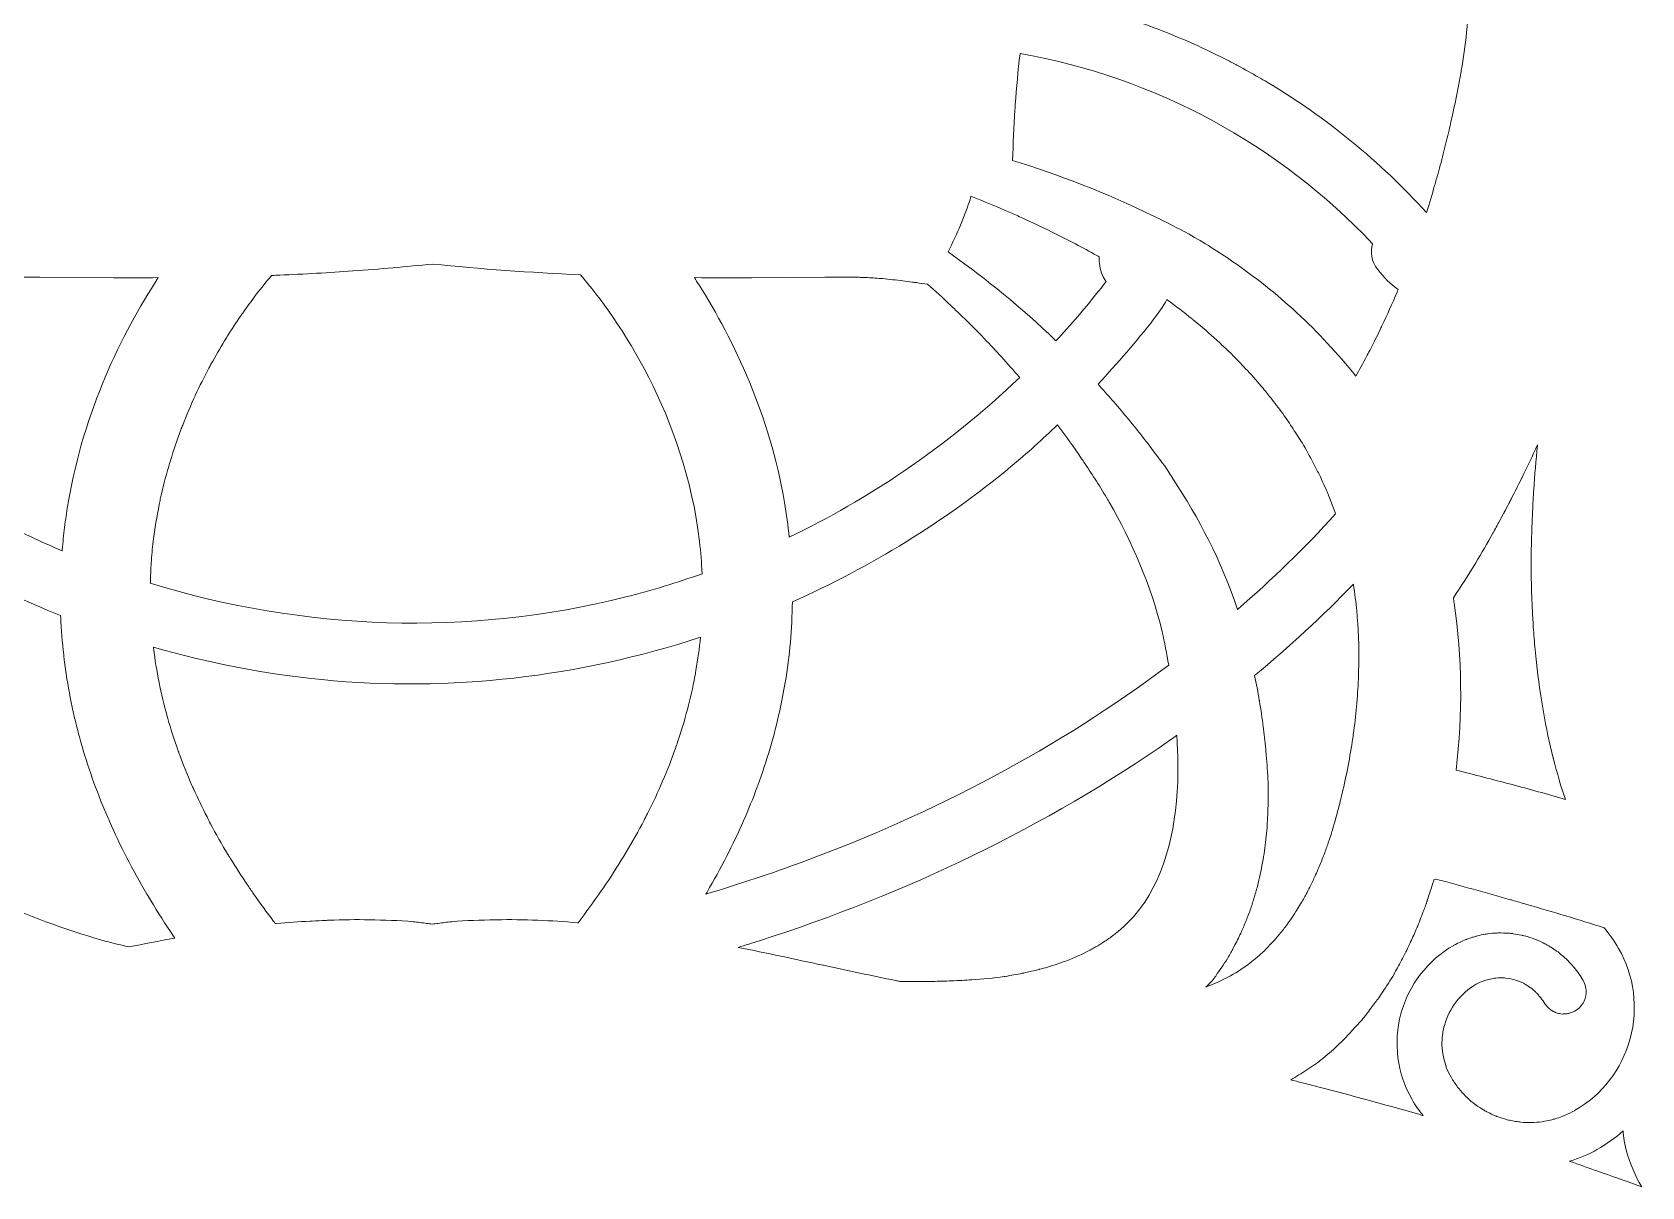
# Model space of a CAD drawing. Header units: millimetres. Extents: x -416 to 1516, y -417 to 43.
# Drawn here: x 922.24 to 958.1, y -29.58 to -3.87 of the extents above; entities that cross this region are included whole.
import ezdxf

# ---------------------------------------------------------------- set-up
doc = ezdxf.new("R2010")
doc.units = ezdxf.units.MM
doc.header["$MEASUREMENT"] = 0
doc.layers.add('Layer 2', color=7, linetype='Continuous')

msp = doc.modelspace()

# ---------------------------------------------------------------- linework, layer by layer
at = {"layer": 'Layer 2', "lineweight": 0}
for points, knots in [([(944.439, -3.002), (944.474, -2.808), (944.516, -2.61), (944.562, -2.41), (944.572, -2.37), (944.582, -2.329), (944.591, -2.288), (944.636, -2.104), (944.684, -1.918), (944.737, -1.73), (944.738, -1.724), (944.74, -1.719), (944.741, -1.713), (944.743, -1.708), (944.744, -1.702), (944.746, -1.697), (944.752, -1.676), (944.758, -1.656), (944.764, -1.635), (944.82, -1.44), (944.881, -1.242), (944.946, -1.044), (944.957, -1.011), (944.968, -0.978), (944.979, -0.946), (945.041, -0.757), (945.108, -0.568), (945.177, -0.377), (945.19, -0.343), (945.203, -0.308), (945.215, -0.274), (945.215, -0.274), (945.218, -0.267), (945.218, -0.267), (945.22, -0.26), (945.223, -0.254), (945.226, -0.247), (945.316, -0.005), (945.412, 0.239), (945.512, 0.483), (945.59, 0.673), (945.669, 0.863), (945.752, 1.053), (945.756, 1.062), (945.76, 1.071), (945.764, 1.08), (945.772, 1.099), (945.781, 1.118), (945.789, 1.136), (945.879, 1.34), (945.971, 1.544), (946.066, 1.749), (946.074, 1.765), (946.082, 1.782), (946.089, 1.799), (946.091, 1.803), (946.093, 1.807), (946.095, 1.812), (946.202, 2.04), (946.312, 2.267), (946.424, 2.495), (947.978, 2.362), (949.478, 1.352), (950.74, 0.548), (951.932, -0.211), (953.047, -1.076), (953.94, -2.162), (953.934, -2.267), (953.947, -2.375), (953.981, -2.48), (954.034, -2.644), (954.137, -2.783), (954.267, -2.889), (954.266, -2.892), (954.266, -2.894), (954.266, -2.897), (954.266, -2.902), (954.266, -2.907), (954.265, -2.911), (954.251, -3.224), (954.23, -3.53), (954.199, -3.828), (954.198, -3.842), (954.196, -3.855), (954.195, -3.868), (954.164, -4.161), (954.125, -4.445), (954.078, -4.721), (954.076, -4.728), (954.075, -4.736), (954.074, -4.743), (954.018, -5.061), (953.956, -5.37), (953.89, -5.674), (953.863, -5.8), (953.834, -5.923), (953.805, -6.046), (953.768, -6.204), (953.731, -6.36), (953.692, -6.514), (953.649, -6.684), (953.605, -6.851), (953.559, -7.016), (953.534, -7.106), (953.509, -7.196), (953.483, -7.284), (953.426, -7.482), (953.368, -7.678), (953.307, -7.869), (953.305, -7.875), (953.303, -7.88), (953.301, -7.886), (952.27, -6.744), (951.07, -5.767), (949.756, -4.982), (949.691, -4.943), (949.625, -4.906), (949.559, -4.868), (949.41, -4.782), (949.259, -4.698), (949.107, -4.616), (949.032, -4.576), (948.957, -4.537), (948.882, -4.498), (948.728, -4.419), (948.574, -4.344), (948.418, -4.27), (948.349, -4.238), (948.281, -4.204), (948.212, -4.173), (947.765, -3.97), (947.309, -3.787), (946.845, -3.627), (946.774, -3.602), (946.701, -3.58), (946.629, -3.556), (946.465, -3.502), (946.3, -3.45), (946.135, -3.402), (946.053, -3.378), (945.97, -3.355), (945.888, -3.332), (945.722, -3.286), (945.555, -3.244), (945.388, -3.204), (945.313, -3.186), (945.238, -3.167), (945.163, -3.151), (944.923, -3.097), (944.682, -3.048), (944.439, -3.006), (944.439, -3.006), (944.439, -3.006), (944.438, -3.006), (944.438, -3.005), (944.439, -3.004), (944.439, -3.002)], [0, 0, 0, 0, 1, 1, 1, 2, 2, 2, 3, 3, 3, 4, 4, 4, 5, 5, 5, 6, 6, 6, 7, 7, 7, 8, 8, 8, 9, 9, 9, 10, 10, 10, 11, 11, 11, 12, 12, 12, 13, 13, 13, 14, 14, 14, 15, 15, 15, 16, 16, 16, 17, 17, 17, 18, 18, 18, 19, 19, 19, 20, 20, 20, 21, 21, 21, 22, 22, 22, 23, 23, 23, 24, 24, 24, 25, 25, 25, 26, 26, 26, 27, 27, 27, 28, 28, 28, 29, 29, 29, 30, 30, 30, 31, 31, 31, 32, 32, 32, 33, 33, 33, 34, 34, 34, 35, 35, 35, 36, 36, 36, 37, 37, 37, 38, 38, 38, 39, 39, 39, 40, 40, 40, 41, 41, 41, 42, 42, 42, 43, 43, 43, 44, 44, 44, 45, 45, 45, 46, 46, 46, 47, 47, 47, 48, 48, 48, 49, 49, 49, 50, 50, 50, 51, 51, 51, 52, 52, 52, 52]), ([(944.133, -5.593), (944.135, -5.555), (944.139, -5.516), (944.141, -5.478), (944.168, -5.104), (944.202, -4.727), (944.246, -4.346), (944.246, -4.345), (944.246, -4.345), (944.246, -4.344), (944.246, -4.344), (944.246, -4.344), (944.246, -4.344), (947.248, -4.862), (950.018, -6.37), (952.1, -8.579), (952.047, -8.759), (952.069, -8.963), (952.217, -9.155), (952.348, -9.326), (952.502, -9.473), (952.671, -9.599), (952.664, -9.617), (952.655, -9.636), (952.648, -9.654), (952.537, -9.914), (952.424, -10.165), (952.308, -10.41), (952.295, -10.438), (952.281, -10.465), (952.268, -10.493), (952.232, -10.567), (952.197, -10.642), (952.161, -10.715), (952.12, -10.797), (952.078, -10.878), (952.037, -10.959), (952.013, -11.004), (951.988, -11.047), (951.964, -11.093), (951.886, -11.24), (951.808, -11.389), (951.728, -11.529), (950.911, -10.498), (949.962, -9.649), (948.99, -8.979), (948.828, -8.867), (948.665, -8.761), (948.503, -8.659), (948.34, -8.557), (948.177, -8.46), (948.015, -8.368), (947.755, -8.227), (947.497, -8.096), (947.24, -7.971), (946.147, -7.436), (945.091, -7.036), (944.082, -6.723), (944.09, -6.351), (944.107, -5.974), (944.133, -5.593)], [0, 0, 0, 0, 1, 1, 1, 2, 2, 2, 3, 3, 3, 4, 4, 4, 5, 5, 5, 6, 6, 6, 7, 7, 7, 8, 8, 8, 9, 9, 9, 10, 10, 10, 11, 11, 11, 12, 12, 12, 13, 13, 13, 14, 14, 14, 15, 15, 15, 16, 16, 16, 17, 17, 17, 18, 18, 18, 19, 19, 19, 20, 20, 20, 20]), ([(943.144, -7.56), (943.15, -7.545), (943.15, -7.535), (943.153, -7.521), (943.441, -7.632), (943.733, -7.755), (944.026, -7.883), (944.119, -7.924), (944.212, -7.965), (944.306, -8.008), (944.518, -8.103), (944.731, -8.206), (944.945, -8.311), (945.262, -8.467), (945.58, -8.631), (945.9, -8.809), (945.937, -8.83), (945.974, -8.852), (946.012, -8.873), (946.001, -9.001), (946.022, -9.139), (946.084, -9.281), (946.106, -9.333), (946.133, -9.379), (946.163, -9.42), (946.128, -9.465), (946.093, -9.512), (946.058, -9.557), (945.887, -9.774), (945.712, -9.988), (945.533, -10.197), (945.375, -10.382), (945.212, -10.561), (945.047, -10.739), (945.044, -10.736), (945.041, -10.733), (945.038, -10.73), (944.264, -9.989), (943.487, -9.363), (942.737, -8.826), (942.737, -8.826), (942.737, -8.826), (942.736, -8.826), (942.732, -8.823), (942.728, -8.82), (942.724, -8.817), (942.698, -8.798), (942.671, -8.777), (942.644, -8.758), (942.838, -8.361), (943.016, -7.966), (943.144, -7.56)], [0, 0, 0, 0, 1, 1, 1, 2, 2, 2, 3, 3, 3, 4, 4, 4, 5, 5, 5, 6, 6, 6, 7, 7, 7, 8, 8, 8, 9, 9, 9, 10, 10, 10, 11, 11, 11, 12, 12, 12, 13, 13, 13, 14, 14, 14, 15, 15, 15, 16, 16, 16, 17, 17, 17, 17]), ([(920.055, -9.542), (920.079, -9.521), (920.102, -9.498), (920.126, -9.477), (920.131, -9.476), (920.136, -9.476), (920.142, -9.475), (920.302, -9.455), (920.465, -9.433), (920.63, -9.411), (920.633, -9.411), (920.636, -9.411), (920.639, -9.41), (920.757, -9.395), (920.875, -9.382), (920.994, -9.369), (921.028, -9.366), (921.062, -9.362), (921.095, -9.359), (921.231, -9.346), (921.367, -9.336), (921.502, -9.332), (921.504, -9.332), (921.505, -9.332), (921.506, -9.332), (921.544, -9.33), (921.579, -9.329), (921.61, -9.327), (921.653, -9.326), (921.689, -9.325), (921.722, -9.324), (921.749, -9.323), (921.771, -9.323), (921.793, -9.323), (921.805, -9.323), (921.82, -9.322), (921.831, -9.322), (921.857, -9.322), (921.878, -9.323), (921.901, -9.323), (921.907, -9.323), (921.912, -9.323), (921.917, -9.323), (921.922, -9.323), (921.927, -9.323), (921.932, -9.323), (921.94, -9.323), (921.949, -9.323), (921.957, -9.323), (921.976, -9.323), (921.993, -9.323), (922.013, -9.323), (922.015, -9.323), (922.016, -9.323), (922.018, -9.323), (922.018, -9.323), (922.409, -9.326), (922.409, -9.326), (922.409, -9.326), (924.049, -9.338), (924.049, -9.338), (924.376, -9.339), (924.713, -9.336), (925.047, -9.334), (924.218, -10.6), (923.389, -12.315), (923.038, -14.342), (923.01, -14.506), (922.988, -14.669), (922.967, -14.831), (922.967, -14.832), (922.967, -14.833), (922.967, -14.833), (922.945, -15), (922.928, -15.166), (922.912, -15.332), (922.912, -15.332), (922.912, -15.332), (922.912, -15.333), (922.91, -15.361), (922.906, -15.389), (922.904, -15.417), (922.43, -15.216), (921.962, -14.999), (921.505, -14.761), (920.144, -14.053), (918.787, -13.16), (917.649, -12.067), (917.658, -12.056), (917.667, -12.045), (917.676, -12.034), (917.856, -11.811), (918.038, -11.597), (918.22, -11.388), (918.249, -11.356), (918.278, -11.323), (918.307, -11.291), (918.309, -11.288), (918.312, -11.285), (918.315, -11.282), (918.459, -11.12), (918.604, -10.964), (918.75, -10.811), (918.894, -10.659), (919.038, -10.512), (919.183, -10.369), (919.251, -10.301), (919.319, -10.231), (919.387, -10.165), (919.395, -10.158), (919.402, -10.15), (919.41, -10.143), (919.427, -10.126), (919.444, -10.109), (919.462, -10.092), (919.66, -9.902), (919.858, -9.718), (920.055, -9.542)], [0, 0, 0, 0, 1, 1, 1, 2, 2, 2, 3, 3, 3, 4, 4, 4, 5, 5, 5, 6, 6, 6, 7, 7, 7, 8, 8, 8, 9, 9, 9, 10, 10, 10, 11, 11, 11, 12, 12, 12, 13, 13, 13, 14, 14, 14, 15, 15, 15, 16, 16, 16, 17, 17, 17, 18, 18, 18, 19, 19, 19, 20, 20, 20, 21, 21, 21, 22, 22, 22, 23, 23, 23, 24, 24, 24, 25, 25, 25, 26, 26, 26, 27, 27, 27, 28, 28, 28, 29, 29, 29, 30, 30, 30, 31, 31, 31, 32, 32, 32, 33, 33, 33, 34, 34, 34, 35, 35, 35, 36, 36, 36, 37, 37, 37, 38, 38, 38, 39, 39, 39, 39]), ([(935.462, -16.446), (931.97, -17.329), (928.288, -17.192), (924.869, -16.14), (924.87, -16.108), (924.872, -16.076), (924.873, -16.044), (924.876, -15.927), (924.881, -15.81), (924.889, -15.693), (924.9, -15.531), (924.914, -15.368), (924.934, -15.206), (924.934, -15.204), (924.934, -15.203), (924.934, -15.201), (924.968, -14.923), (925.015, -14.653), (925.068, -14.389), (925.076, -14.349), (925.083, -14.309), (925.092, -14.27), (925.146, -14.019), (925.209, -13.776), (925.278, -13.539), (925.291, -13.494), (925.305, -13.448), (925.318, -13.403), (925.39, -13.17), (925.467, -12.942), (925.55, -12.723), (925.563, -12.688), (925.577, -12.654), (925.591, -12.619), (925.679, -12.393), (925.771, -12.172), (925.868, -11.963), (925.869, -11.96), (925.869, -11.958), (925.87, -11.956), (925.969, -11.745), (926.071, -11.544), (926.174, -11.35), (926.19, -11.321), (926.205, -11.291), (926.221, -11.263), (926.32, -11.081), (926.421, -10.908), (926.522, -10.743), (926.541, -10.711), (926.56, -10.679), (926.58, -10.648), (926.68, -10.488), (926.78, -10.334), (926.878, -10.192), (926.895, -10.168), (926.911, -10.146), (926.927, -10.122), (927.028, -9.979), (927.127, -9.842), (927.222, -9.719), (927.345, -9.557), (927.463, -9.413), (927.571, -9.287), (927.58, -9.287), (927.589, -9.286), (927.599, -9.286), (927.643, -9.284), (927.686, -9.28), (927.73, -9.278), (927.737, -9.278), (927.744, -9.277), (927.751, -9.277), (928.301, -9.253), (928.846, -9.224), (929.384, -9.185), (929.384, -9.185), (929.384, -9.185), (929.384, -9.185), (929.385, -9.185), (929.385, -9.185), (929.386, -9.185), (929.983, -9.142), (930.573, -9.09), (931.154, -9.03), (932.225, -9.141), (933.329, -9.22), (934.454, -9.271), (935.306, -10.259), (936.77, -12.397), (937.105, -15.207), (937.134, -15.447), (937.151, -15.688), (937.162, -15.928), (936.603, -16.127), (936.035, -16.301), (935.462, -16.446)], [0, 0, 0, 0, 1, 1, 1, 2, 2, 2, 3, 3, 3, 4, 4, 4, 5, 5, 5, 6, 6, 6, 7, 7, 7, 8, 8, 8, 9, 9, 9, 10, 10, 10, 11, 11, 11, 12, 12, 12, 13, 13, 13, 14, 14, 14, 15, 15, 15, 16, 16, 16, 17, 17, 17, 18, 18, 18, 19, 19, 19, 20, 20, 20, 21, 21, 21, 22, 22, 22, 23, 23, 23, 24, 24, 24, 25, 25, 25, 26, 26, 26, 27, 27, 27, 28, 28, 28, 29, 29, 29, 30, 30, 30, 31, 31, 31, 32, 32, 32, 32]), ([(940.29, -9.323), (940.292, -9.323), (940.294, -9.323), (940.296, -9.323), (940.327, -9.323), (940.356, -9.323), (940.384, -9.323), (940.386, -9.323), (940.389, -9.323), (940.391, -9.323), (940.419, -9.322), (940.447, -9.322), (940.48, -9.322), (940.515, -9.322), (940.555, -9.323), (940.603, -9.324), (940.604, -9.324), (940.604, -9.324), (940.605, -9.324), (940.629, -9.325), (940.656, -9.326), (940.685, -9.327), (940.688, -9.327), (940.69, -9.327), (940.692, -9.327), (940.725, -9.328), (940.761, -9.33), (940.802, -9.332), (940.919, -9.335), (941.037, -9.343), (941.155, -9.353), (941.163, -9.354), (941.172, -9.355), (941.181, -9.356), (941.333, -9.369), (941.485, -9.387), (941.635, -9.406), (941.704, -9.415), (941.773, -9.423), (941.841, -9.432), (941.874, -9.437), (941.906, -9.441), (941.939, -9.445), (942.021, -9.456), (942.103, -9.467), (942.184, -9.477), (942.357, -9.63), (942.53, -9.789), (942.704, -9.953), (942.739, -9.986), (942.775, -10.021), (942.81, -10.056), (942.946, -10.186), (943.083, -10.317), (943.219, -10.454), (943.366, -10.602), (943.513, -10.756), (943.659, -10.913), (943.683, -10.939), (943.708, -10.963), (943.732, -10.989), (943.867, -11.134), (944, -11.286), (944.133, -11.439), (944.169, -11.479), (944.205, -11.517), (944.24, -11.558), (943.436, -12.323), (942.571, -13.022), (941.655, -13.647), (940.847, -14.198), (939.991, -14.686), (939.106, -15.113), (939.078, -14.857), (939.045, -14.601), (939.001, -14.344), (938.664, -12.395), (937.884, -10.739), (937.088, -9.488), (937.056, -9.437), (937.024, -9.383), (936.991, -9.333), (937.418, -9.337), (937.844, -9.34), (938.26, -9.338), (938.26, -9.338), (939.899, -9.326), (939.899, -9.326), (939.899, -9.326), (940.29, -9.323), (940.29, -9.323)], [0, 0, 0, 0, 1, 1, 1, 2, 2, 2, 3, 3, 3, 4, 4, 4, 5, 5, 5, 6, 6, 6, 7, 7, 7, 8, 8, 8, 9, 9, 9, 10, 10, 10, 11, 11, 11, 12, 12, 12, 13, 13, 13, 14, 14, 14, 15, 15, 15, 16, 16, 16, 17, 17, 17, 18, 18, 18, 19, 19, 19, 20, 20, 20, 21, 21, 21, 22, 22, 22, 23, 23, 23, 24, 24, 24, 25, 25, 25, 26, 26, 26, 27, 27, 27, 28, 28, 28, 29, 29, 29, 30, 30, 30, 30]), ([(949.091, -16.728), (948.734, -15.638), (948.221, -14.679), (947.659, -13.82), (947.598, -13.728), (947.54, -13.631), (947.478, -13.541), (947.464, -13.521), (947.449, -13.503), (947.434, -13.483), (947.4, -13.436), (947.365, -13.392), (947.33, -13.345), (947.125, -13.066), (946.917, -12.799), (946.707, -12.542), (946.677, -12.506), (946.647, -12.47), (946.617, -12.434), (946.617, -12.434), (946.616, -12.433), (946.616, -12.433), (946.407, -12.18), (946.196, -11.938), (945.984, -11.705), (945.984, -11.705), (945.984, -11.705), (945.984, -11.705), (946.421, -11.238), (946.841, -10.756), (947.231, -10.251), (947.325, -10.13), (947.427, -9.982), (947.519, -9.823), (947.522, -9.825), (947.524, -9.827), (947.527, -9.829), (947.713, -9.964), (947.897, -10.105), (948.078, -10.251), (948.097, -10.267), (948.115, -10.282), (948.134, -10.298), (948.301, -10.434), (948.466, -10.577), (948.628, -10.724), (948.659, -10.752), (948.689, -10.781), (948.719, -10.81), (948.723, -10.813), (948.727, -10.817), (948.73, -10.82), (948.876, -10.956), (949.02, -11.095), (949.159, -11.24), (949.211, -11.293), (949.261, -11.35), (949.311, -11.405), (949.431, -11.533), (949.549, -11.664), (949.663, -11.799), (949.729, -11.879), (949.792, -11.962), (949.856, -12.044), (949.951, -12.163), (950.046, -12.284), (950.135, -12.409), (950.213, -12.518), (950.284, -12.632), (950.357, -12.744), (950.427, -12.85), (950.497, -12.955), (950.563, -13.065), (950.652, -13.216), (950.732, -13.375), (950.813, -13.533), (950.856, -13.611), (950.9, -13.689), (950.938, -13.771), (951.054, -14.016), (951.16, -14.268), (951.252, -14.528), (951.261, -14.551), (951.268, -14.574), (951.276, -14.597), (950.592, -15.353), (949.859, -16.061), (949.091, -16.728)], [0, 0, 0, 0, 1, 1, 1, 2, 2, 2, 3, 3, 3, 4, 4, 4, 5, 5, 5, 6, 6, 6, 7, 7, 7, 8, 8, 8, 9, 9, 9, 10, 10, 10, 11, 11, 11, 12, 12, 12, 13, 13, 13, 14, 14, 14, 15, 15, 15, 16, 16, 16, 17, 17, 17, 18, 18, 18, 19, 19, 19, 20, 20, 20, 21, 21, 21, 22, 22, 22, 23, 23, 23, 24, 24, 24, 25, 25, 25, 26, 26, 26, 27, 27, 27, 28, 28, 28, 29, 29, 29, 29]), ([(946.203, -14.283), (946.213, -14.299), (946.223, -14.314), (946.233, -14.331), (946.737, -15.211), (947.164, -16.181), (947.414, -17.221), (947.467, -17.458), (947.516, -17.709), (947.559, -17.966), (945.098, -19.813), (942.327, -21.269), (939.426, -22.339), (938.709, -22.604), (937.981, -22.844), (937.246, -23.065), (937.255, -23.05), (937.263, -23.034), (937.272, -23.018), (937.58, -22.494), (937.851, -21.966), (938.084, -21.436), (938.084, -21.434), (938.085, -21.433), (938.085, -21.432), (938.085, -21.432), (938.085, -21.432), (938.086, -21.432), (938.196, -21.181), (938.297, -20.93), (938.391, -20.679), (938.391, -20.679), (938.391, -20.679), (938.391, -20.679), (938.391, -20.678), (938.391, -20.677), (938.392, -20.676), (938.396, -20.664), (938.4, -20.653), (938.405, -20.642), (938.607, -20.092), (938.769, -19.54), (938.892, -18.986), (938.892, -18.985), (938.892, -18.984), (938.892, -18.983), (938.939, -18.773), (938.979, -18.563), (939.015, -18.353), (939.015, -18.352), (939.015, -18.351), (939.015, -18.35), (939.114, -17.754), (939.167, -17.156), (939.175, -16.555), (939.175, -16.555), (939.175, -16.555), (939.175, -16.555), (940.917, -15.778), (942.561, -14.77), (944.044, -13.542), (944.401, -13.246), (944.745, -12.934), (945.083, -12.615), (945.085, -12.618), (945.088, -12.621), (945.09, -12.624), (945.269, -12.864), (945.445, -13.112), (945.618, -13.366), (945.64, -13.4), (945.663, -13.431), (945.686, -13.465), (945.687, -13.467), (945.688, -13.468), (945.689, -13.47), (945.865, -13.732), (946.036, -14.003), (946.203, -14.283)], [0, 0, 0, 0, 1, 1, 1, 2, 2, 2, 3, 3, 3, 4, 4, 4, 5, 5, 5, 6, 6, 6, 7, 7, 7, 8, 8, 8, 9, 9, 9, 10, 10, 10, 11, 11, 11, 12, 12, 12, 13, 13, 13, 14, 14, 14, 15, 15, 15, 16, 16, 16, 17, 17, 17, 18, 18, 18, 19, 19, 19, 20, 20, 20, 21, 21, 21, 22, 22, 22, 23, 23, 23, 24, 24, 24, 25, 25, 25, 26, 26, 26, 26]), ([(924.878, -23.205), (925.039, -23.471), (925.206, -23.736), (925.386, -24), (925.395, -24.015), (925.404, -24.03), (925.415, -24.045), (925.412, -24.045), (925.41, -24.046), (925.407, -24.047), (925.067, -24.109), (924.728, -24.173), (924.393, -24.241), (924.191, -24.194), (923.989, -24.145), (923.789, -24.089), (922.106, -23.613), (920.516, -22.854), (919.036, -21.927), (917.481, -20.952), (916.038, -19.809), (914.657, -18.6), (914.66, -18.575), (914.664, -18.55), (914.668, -18.525), (914.695, -18.317), (914.725, -18.111), (914.759, -17.91), (914.759, -17.91), (914.759, -17.909), (914.759, -17.908), (914.8, -17.673), (914.844, -17.44), (914.894, -17.221), (914.948, -16.995), (915.015, -16.775), (915.085, -16.556), (915.091, -16.536), (915.098, -16.516), (915.104, -16.495), (915.115, -16.461), (915.125, -16.427), (915.137, -16.393), (915.196, -16.22), (915.261, -16.051), (915.328, -15.883), (915.339, -15.856), (915.351, -15.829), (915.362, -15.801), (915.393, -15.725), (915.423, -15.649), (915.455, -15.575), (915.455, -15.574), (915.456, -15.574), (915.456, -15.574), (915.545, -15.368), (915.639, -15.166), (915.738, -14.967), (915.797, -14.85), (915.859, -14.736), (915.921, -14.621), (915.972, -14.524), (916.022, -14.425), (916.076, -14.331), (916.207, -14.109), (916.341, -13.896), (916.477, -13.686), (916.585, -13.521), (916.695, -13.36), (916.805, -13.2), (916.818, -13.182), (916.83, -13.163), (916.843, -13.144), (917.952, -14.181), (919.231, -15.049), (920.551, -15.773), (921.301, -16.183), (922.076, -16.542), (922.869, -16.859), (922.869, -16.871), (922.871, -16.883), (922.872, -16.895), (922.872, -16.896), (922.872, -16.898), (922.872, -16.899), (922.884, -17.178), (922.907, -17.457), (922.939, -17.736), (922.943, -17.772), (922.947, -17.809), (922.951, -17.845), (923.02, -18.409), (923.13, -18.969), (923.28, -19.528), (923.291, -19.569), (923.302, -19.61), (923.314, -19.651), (923.469, -20.205), (923.663, -20.756), (923.898, -21.303), (923.917, -21.349), (923.937, -21.395), (923.957, -21.44), (924.196, -21.984), (924.475, -22.525), (924.793, -23.063), (924.821, -23.11), (924.849, -23.158), (924.878, -23.205)], [0, 0, 0, 0, 1, 1, 1, 2, 2, 2, 3, 3, 3, 4, 4, 4, 5, 5, 5, 6, 6, 6, 7, 7, 7, 8, 8, 8, 9, 9, 9, 10, 10, 10, 11, 11, 11, 12, 12, 12, 13, 13, 13, 14, 14, 14, 15, 15, 15, 16, 16, 16, 17, 17, 17, 18, 18, 18, 19, 19, 19, 20, 20, 20, 21, 21, 21, 22, 22, 22, 23, 23, 23, 24, 24, 24, 25, 25, 25, 26, 26, 26, 27, 27, 27, 28, 28, 28, 29, 29, 29, 30, 30, 30, 31, 31, 31, 32, 32, 32, 33, 33, 33, 34, 34, 34, 35, 35, 35, 36, 36, 36, 36]), ([(954.782, -15.024), (954.786, -15.018), (954.789, -15.012), (954.792, -15.006), (954.794, -15.003), (954.795, -15), (954.797, -14.996), (954.798, -14.995), (954.799, -14.994), (954.8, -14.992), (954.825, -14.947), (954.85, -14.899), (954.875, -14.853), (954.877, -14.85), (954.878, -14.847), (954.88, -14.844), (954.889, -14.828), (954.897, -14.813), (954.905, -14.797), (954.944, -14.727), (954.982, -14.657), (955.02, -14.586), (955.022, -14.583), (955.023, -14.58), (955.025, -14.577), (955.028, -14.571), (955.031, -14.566), (955.034, -14.56), (955.069, -14.495), (955.104, -14.428), (955.138, -14.362), (955.153, -14.333), (955.168, -14.305), (955.183, -14.277), (955.183, -14.275), (955.184, -14.274), (955.185, -14.272), (955.187, -14.269), (955.189, -14.265), (955.191, -14.261), (955.192, -14.259), (955.193, -14.257), (955.194, -14.255), (955.268, -14.111), (955.342, -13.967), (955.414, -13.819), (955.415, -13.818), (955.415, -13.817), (955.416, -13.815), (955.418, -13.812), (955.42, -13.808), (955.422, -13.805), (955.425, -13.798), (955.428, -13.792), (955.431, -13.786), (955.548, -13.549), (955.663, -13.308), (955.774, -13.06), (955.774, -13.059), (955.775, -13.058), (955.775, -13.057), (955.776, -13.056), (955.776, -13.056), (955.776, -13.055), (955.776, -13.06), (955.776, -13.065), (955.775, -13.07), (955.74, -13.404), (955.714, -13.733), (955.692, -14.058), (955.685, -14.166), (955.679, -14.274), (955.673, -14.381), (955.661, -14.608), (955.652, -14.832), (955.646, -15.055), (955.642, -15.17), (955.638, -15.286), (955.637, -15.4), (955.633, -15.688), (955.634, -15.972), (955.641, -16.25), (955.644, -16.4), (955.653, -16.545), (955.659, -16.692), (955.666, -16.833), (955.673, -16.974), (955.682, -17.113), (955.693, -17.283), (955.707, -17.452), (955.722, -17.618), (955.731, -17.716), (955.742, -17.812), (955.753, -17.908), (955.835, -18.661), (955.958, -19.374), (956.127, -20.036), (956.129, -20.043), (956.13, -20.051), (956.132, -20.057), (956.212, -20.368), (956.299, -20.67), (956.398, -20.958), (956.398, -20.958), (956.398, -20.958), (956.398, -20.959), (955.998, -20.837), (955.592, -20.726), (955.185, -20.619), (954.778, -20.512), (954.369, -20.408), (953.962, -20.301), (954.112, -19.039), (954.098, -17.787), (953.917, -16.582), (953.911, -16.544), (953.909, -16.505), (953.903, -16.468), (954.072, -16.213), (954.238, -15.952), (954.401, -15.683), (954.531, -15.469), (954.657, -15.249), (954.782, -15.024)], [0, 0, 0, 0, 1, 1, 1, 2, 2, 2, 3, 3, 3, 4, 4, 4, 5, 5, 5, 6, 6, 6, 7, 7, 7, 8, 8, 8, 9, 9, 9, 10, 10, 10, 11, 11, 11, 12, 12, 12, 13, 13, 13, 14, 14, 14, 15, 15, 15, 16, 16, 16, 17, 17, 17, 18, 18, 18, 19, 19, 19, 20, 20, 20, 21, 21, 21, 22, 22, 22, 23, 23, 23, 24, 24, 24, 25, 25, 25, 26, 26, 26, 27, 27, 27, 28, 28, 28, 29, 29, 29, 30, 30, 30, 31, 31, 31, 32, 32, 32, 33, 33, 33, 34, 34, 34, 35, 35, 35, 36, 36, 36, 37, 37, 37, 38, 38, 38, 39, 39, 39, 40, 40, 40, 41, 41, 41, 41]), ([(949.733, -19.968), (949.733, -19.968), (949.733, -19.967), (949.733, -19.967), (949.731, -19.944), (949.728, -19.921), (949.726, -19.897), (949.726, -19.896), (949.726, -19.895), (949.726, -19.894), (949.711, -19.723), (949.693, -19.555), (949.672, -19.39), (949.672, -19.388), (949.672, -19.387), (949.672, -19.385), (949.67, -19.373), (949.668, -19.361), (949.667, -19.348), (949.642, -19.15), (949.613, -18.954), (949.58, -18.761), (949.579, -18.758), (949.579, -18.755), (949.578, -18.751), (949.578, -18.751), (949.578, -18.75), (949.578, -18.75), (949.546, -18.565), (949.512, -18.381), (949.474, -18.198), (949.473, -18.198), (949.473, -18.197), (949.473, -18.196), (950.243, -17.558), (950.98, -16.881), (951.674, -16.162), (951.675, -16.164), (951.675, -16.166), (951.675, -16.169), (951.706, -16.364), (951.729, -16.563), (951.748, -16.763), (951.748, -16.764), (951.748, -16.765), (951.749, -16.767), (951.753, -16.809), (951.756, -16.852), (951.76, -16.895), (951.792, -17.295), (951.802, -17.703), (951.79, -18.116), (951.789, -18.167), (951.787, -18.218), (951.785, -18.269), (951.768, -18.678), (951.73, -19.091), (951.672, -19.506), (951.664, -19.561), (951.656, -19.615), (951.648, -19.67), (951.585, -20.081), (951.503, -20.493), (951.403, -20.904), (951.388, -20.966), (951.373, -21.028), (951.356, -21.09), (951.309, -21.273), (951.259, -21.456), (951.205, -21.639), (951.199, -21.658), (951.194, -21.677), (951.189, -21.696), (951.171, -21.752), (951.151, -21.807), (951.132, -21.862), (951.104, -21.946), (951.077, -22.031), (951.047, -22.114), (951.03, -22.159), (951.012, -22.203), (950.994, -22.248), (950.959, -22.34), (950.923, -22.431), (950.885, -22.52), (950.862, -22.572), (950.839, -22.622), (950.815, -22.673), (950.779, -22.753), (950.741, -22.833), (950.702, -22.911), (950.676, -22.963), (950.649, -23.014), (950.621, -23.065), (950.581, -23.139), (950.54, -23.212), (950.497, -23.284), (950.468, -23.334), (950.439, -23.383), (950.408, -23.431), (950.403, -23.439), (950.398, -23.446), (950.393, -23.454), (950.352, -23.517), (950.311, -23.579), (950.269, -23.639), (950.238, -23.684), (950.207, -23.728), (950.175, -23.771), (950.121, -23.844), (950.064, -23.913), (950.007, -23.981), (950.005, -23.983), (950.003, -23.985), (950.002, -23.987), (949.975, -24.019), (949.949, -24.053), (949.921, -24.084), (949.891, -24.118), (949.859, -24.148), (949.828, -24.18), (949.767, -24.245), (949.706, -24.311), (949.642, -24.37), (949.542, -24.463), (949.437, -24.55), (949.329, -24.631), (949.046, -24.845), (948.726, -25.002), (948.389, -25.136), (948.449, -25.069), (948.516, -25.018), (948.57, -24.943), (948.596, -24.908), (948.615, -24.871), (948.64, -24.836), (948.731, -24.709), (948.818, -24.581), (948.896, -24.45), (948.896, -24.45), (948.896, -24.449), (948.896, -24.449), (948.939, -24.378), (948.974, -24.305), (949.012, -24.233), (949.013, -24.231), (949.014, -24.23), (949.015, -24.228), (949.067, -24.131), (949.119, -24.035), (949.164, -23.937), (949.164, -23.937), (949.164, -23.937), (949.164, -23.936), (949.202, -23.855), (949.234, -23.773), (949.268, -23.692), (949.268, -23.692), (949.268, -23.69), (949.268, -23.69), (949.306, -23.599), (949.343, -23.507), (949.375, -23.415), (949.375, -23.414), (949.375, -23.414), (949.376, -23.414), (949.405, -23.329), (949.432, -23.244), (949.458, -23.159), (949.458, -23.159), (949.459, -23.158), (949.459, -23.158), (949.486, -23.068), (949.512, -22.978), (949.535, -22.888), (949.535, -22.888), (949.536, -22.885), (949.536, -22.885), (949.558, -22.799), (949.579, -22.714), (949.598, -22.628), (949.598, -22.628), (949.598, -22.627), (949.598, -22.626), (949.617, -22.538), (949.633, -22.451), (949.649, -22.364), (949.649, -22.362), (949.649, -22.361), (949.649, -22.359), (949.665, -22.273), (949.681, -22.186), (949.693, -22.1), (949.693, -22.1), (949.693, -22.099), (949.693, -22.098), (949.705, -22.015), (949.713, -21.933), (949.722, -21.85), (949.722, -21.847), (949.723, -21.844), (949.723, -21.841), (949.732, -21.754), (949.743, -21.667), (949.75, -21.581), (949.75, -21.58), (949.75, -21.579), (949.75, -21.579), (949.755, -21.512), (949.757, -21.448), (949.76, -21.382), (949.76, -21.382), (949.76, -21.379), (949.76, -21.379), (949.775, -21.105), (949.78, -20.836), (949.773, -20.577), (949.773, -20.576), (949.773, -20.574), (949.773, -20.573), (949.764, -20.366), (949.75, -20.166), (949.733, -19.968)], [0, 0, 0, 0, 1, 1, 1, 2, 2, 2, 3, 3, 3, 4, 4, 4, 5, 5, 5, 6, 6, 6, 7, 7, 7, 8, 8, 8, 9, 9, 9, 10, 10, 10, 11, 11, 11, 12, 12, 12, 13, 13, 13, 14, 14, 14, 15, 15, 15, 16, 16, 16, 17, 17, 17, 18, 18, 18, 19, 19, 19, 20, 20, 20, 21, 21, 21, 22, 22, 22, 23, 23, 23, 24, 24, 24, 25, 25, 25, 26, 26, 26, 27, 27, 27, 28, 28, 28, 29, 29, 29, 30, 30, 30, 31, 31, 31, 32, 32, 32, 33, 33, 33, 34, 34, 34, 35, 35, 35, 36, 36, 36, 37, 37, 37, 38, 38, 38, 39, 39, 39, 40, 40, 40, 41, 41, 41, 42, 42, 42, 43, 43, 43, 44, 44, 44, 45, 45, 45, 46, 46, 46, 47, 47, 47, 48, 48, 48, 49, 49, 49, 50, 50, 50, 51, 51, 51, 52, 52, 52, 53, 53, 53, 54, 54, 54, 55, 55, 55, 56, 56, 56, 57, 57, 57, 58, 58, 58, 59, 59, 59, 60, 60, 60, 61, 61, 61, 62, 62, 62, 63, 63, 63, 64, 64, 64, 65, 65, 65, 66, 66, 66, 67, 67, 67, 68, 68, 68, 69, 69, 69, 70, 70, 70, 71, 71, 71, 72, 72, 72, 73, 73, 73, 74, 74, 74, 74]), ([(931.584, -23.68), (931.482, -23.688), (931.384, -23.707), (931.281, -23.716), (931.238, -23.72), (931.197, -23.727), (931.154, -23.731), (931.111, -23.727), (931.071, -23.72), (931.029, -23.716), (930.925, -23.707), (930.828, -23.688), (930.725, -23.68), (930.403, -23.648), (930.078, -23.643), (929.752, -23.636), (929.453, -23.629), (929.154, -23.636), (928.854, -23.646), (928.827, -23.647), (928.801, -23.649), (928.774, -23.65), (928.673, -23.654), (928.573, -23.659), (928.472, -23.665), (928.471, -23.665), (928.471, -23.665), (928.47, -23.665), (928.455, -23.665), (928.441, -23.666), (928.426, -23.667), (928.177, -23.68), (927.929, -23.697), (927.682, -23.72), (927.674, -23.721), (927.665, -23.721), (927.656, -23.722), (927.643, -23.706), (927.631, -23.689), (927.619, -23.673), (927.618, -23.672), (927.618, -23.671), (927.617, -23.671), (927.462, -23.468), (927.314, -23.264), (927.171, -23.06), (927.123, -22.991), (927.076, -22.923), (927.03, -22.853), (926.901, -22.664), (926.778, -22.474), (926.661, -22.283), (926.648, -22.262), (926.634, -22.241), (926.621, -22.22), (926.613, -22.206), (926.604, -22.193), (926.595, -22.179), (926.459, -21.952), (926.331, -21.725), (926.211, -21.497), (926.184, -21.447), (926.159, -21.396), (926.133, -21.346), (926.026, -21.138), (925.925, -20.929), (925.832, -20.72), (925.825, -20.706), (925.819, -20.692), (925.812, -20.677), (925.807, -20.666), (925.802, -20.656), (925.797, -20.645), (925.691, -20.402), (925.593, -20.159), (925.505, -19.915), (925.504, -19.912), (925.503, -19.909), (925.502, -19.906), (925.495, -19.888), (925.49, -19.871), (925.483, -19.853), (925.4, -19.62), (925.325, -19.386), (925.259, -19.152), (925.254, -19.136), (925.25, -19.121), (925.245, -19.105), (925.105, -18.601), (925.003, -18.095), (924.941, -17.588), (924.94, -17.581), (924.939, -17.573), (924.938, -17.566), (926.165, -17.916), (927.421, -18.163), (928.693, -18.288), (931.553, -18.568), (934.427, -18.226), (937.128, -17.344), (937.104, -17.59), (937.068, -17.835), (937.026, -18.081), (937.025, -18.084), (937.025, -18.087), (937.024, -18.091), (937.017, -18.133), (937.009, -18.174), (937.001, -18.216), (936.909, -18.706), (936.781, -19.194), (936.616, -19.681), (936.6, -19.727), (936.584, -19.774), (936.568, -19.82), (936.397, -20.305), (936.189, -20.789), (935.945, -21.271), (935.921, -21.319), (935.896, -21.367), (935.872, -21.414), (935.622, -21.894), (935.336, -22.372), (935.014, -22.847), (934.981, -22.897), (934.947, -22.946), (934.914, -22.995), (934.75, -23.232), (934.58, -23.468), (934.398, -23.704), (934.397, -23.704), (934.397, -23.704), (934.396, -23.704), (934.392, -23.703), (934.388, -23.703), (934.384, -23.703), (934.092, -23.678), (933.799, -23.658), (933.505, -23.647), (933.505, -23.647), (933.505, -23.647), (933.505, -23.647), (933.504, -23.647), (933.504, -23.647), (933.504, -23.647), (933.504, -23.647), (933.503, -23.647), (933.503, -23.647), (933.194, -23.634), (932.886, -23.63), (932.578, -23.636), (932.571, -23.636), (932.564, -23.636), (932.558, -23.636), (932.557, -23.636), (932.557, -23.636), (932.557, -23.636), (932.232, -23.643), (931.906, -23.648), (931.584, -23.68)], [0, 0, 0, 0, 1, 1, 1, 2, 2, 2, 3, 3, 3, 4, 4, 4, 5, 5, 5, 6, 6, 6, 7, 7, 7, 8, 8, 8, 9, 9, 9, 10, 10, 10, 11, 11, 11, 12, 12, 12, 13, 13, 13, 14, 14, 14, 15, 15, 15, 16, 16, 16, 17, 17, 17, 18, 18, 18, 19, 19, 19, 20, 20, 20, 21, 21, 21, 22, 22, 22, 23, 23, 23, 24, 24, 24, 25, 25, 25, 26, 26, 26, 27, 27, 27, 28, 28, 28, 29, 29, 29, 30, 30, 30, 31, 31, 31, 32, 32, 32, 33, 33, 33, 34, 34, 34, 35, 35, 35, 36, 36, 36, 37, 37, 37, 38, 38, 38, 39, 39, 39, 40, 40, 40, 41, 41, 41, 42, 42, 42, 43, 43, 43, 44, 44, 44, 45, 45, 45, 46, 46, 46, 47, 47, 47, 48, 48, 48, 49, 49, 49, 50, 50, 50, 51, 51, 51, 52, 52, 52, 53, 53, 53, 53]), ([(947.762, -20.571), (947.718, -21.699), (947.442, -22.796), (946.801, -23.537), (946.756, -23.589), (946.706, -23.637), (946.657, -23.686), (946.63, -23.713), (946.605, -23.743), (946.577, -23.769), (946.559, -23.786), (946.538, -23.801), (946.519, -23.818), (946.46, -23.871), (946.4, -23.923), (946.336, -23.973), (946.336, -23.973), (946.336, -23.973), (946.336, -23.973), (946.263, -24.029), (946.186, -24.083), (946.107, -24.134), (946.095, -24.142), (946.083, -24.15), (946.07, -24.158), (946.01, -24.196), (945.947, -24.232), (945.884, -24.268), (945.865, -24.279), (945.848, -24.29), (945.829, -24.301), (945.828, -24.301), (945.828, -24.301), (945.828, -24.301), (945.821, -24.305), (945.814, -24.308), (945.808, -24.311), (945.638, -24.402), (945.457, -24.483), (945.268, -24.555), (945.191, -24.584), (945.112, -24.61), (945.032, -24.637), (944.975, -24.655), (944.919, -24.674), (944.86, -24.691), (944.801, -24.708), (944.741, -24.725), (944.68, -24.74), (944.677, -24.741), (944.674, -24.742), (944.67, -24.743), (944.595, -24.762), (944.52, -24.78), (944.442, -24.798), (944.394, -24.808), (944.346, -24.82), (944.297, -24.829), (944.173, -24.854), (944.047, -24.877), (943.918, -24.896), (943.91, -24.897), (943.902, -24.899), (943.893, -24.9), (943.893, -24.9), (943.893, -24.9), (943.893, -24.9), (943.892, -24.9), (943.892, -24.901), (943.891, -24.901), (943.891, -24.901), (943.891, -24.901), (943.89, -24.901), (943.89, -24.901), (943.89, -24.901), (943.89, -24.901), (943.655, -24.935), (943.413, -24.955), (943.169, -24.973), (943.022, -24.983), (942.874, -24.991), (942.725, -24.996), (942.58, -25.001), (942.436, -25.008), (942.29, -25.009), (942.049, -25.012), (941.806, -25.013), (941.56, -25.008), (941.56, -25.008), (941.56, -25.008), (941.56, -25.008), (941.531, -25.002), (941.502, -24.995), (941.473, -24.989), (940.945, -24.882), (940.409, -24.767), (939.865, -24.65), (939.863, -24.65), (939.861, -24.649), (939.859, -24.649), (939.857, -24.648), (939.855, -24.648), (939.853, -24.648), (939.232, -24.514), (938.604, -24.379), (937.963, -24.25), (937.963, -24.25), (937.963, -24.25), (937.963, -24.25), (937.963, -24.25), (937.963, -24.25), (937.963, -24.25), (938.123, -24.2), (938.285, -24.154), (938.444, -24.103), (941.693, -23.062), (944.807, -21.576), (947.608, -19.624), (947.652, -19.593), (947.695, -19.559), (947.739, -19.528), (947.739, -19.532), (947.74, -19.537), (947.74, -19.541), (947.747, -19.658), (947.752, -19.773), (947.756, -19.889), (947.763, -20.119), (947.769, -20.348), (947.762, -20.571)], [0, 0, 0, 0, 1, 1, 1, 2, 2, 2, 3, 3, 3, 4, 4, 4, 5, 5, 5, 6, 6, 6, 7, 7, 7, 8, 8, 8, 9, 9, 9, 10, 10, 10, 11, 11, 11, 12, 12, 12, 13, 13, 13, 14, 14, 14, 15, 15, 15, 16, 16, 16, 17, 17, 17, 18, 18, 18, 19, 19, 19, 20, 20, 20, 21, 21, 21, 22, 22, 22, 23, 23, 23, 24, 24, 24, 25, 25, 25, 26, 26, 26, 27, 27, 27, 28, 28, 28, 29, 29, 29, 30, 30, 30, 31, 31, 31, 32, 32, 32, 33, 33, 33, 34, 34, 34, 35, 35, 35, 36, 36, 36, 37, 37, 37, 38, 38, 38, 39, 39, 39, 40, 40, 40, 41, 41, 41, 42, 42, 42, 43, 43, 43, 43]), ([(957.259, -23.813), (957.259, -23.813), (957.26, -23.813), (957.26, -23.813), (957.377, -23.957), (957.486, -24.108), (957.581, -24.274), (957.933, -24.887), (958.025, -25.601), (957.84, -26.283), (957.655, -26.966), (957.216, -27.535), (956.602, -27.887), (956.602, -27.888), (956.601, -27.888), (956.601, -27.888), (956.532, -27.927), (956.462, -27.961), (956.391, -27.991), (956.369, -28.001), (956.346, -28.009), (956.324, -28.017), (956.273, -28.037), (956.222, -28.055), (956.171, -28.07), (956.146, -28.077), (956.12, -28.084), (956.095, -28.091), (956.043, -28.104), (955.991, -28.115), (955.939, -28.124), (955.916, -28.127), (955.893, -28.132), (955.87, -28.135), (955.796, -28.145), (955.722, -28.152), (955.648, -28.154), (955.647, -28.154), (955.647, -28.154), (955.647, -28.154), (955.566, -28.156), (955.486, -28.151), (955.406, -28.143), (955.385, -28.141), (955.365, -28.138), (955.344, -28.136), (955.325, -28.132), (955.306, -28.129), (955.287, -28.126), (955.265, -28.122), (955.244, -28.118), (955.222, -28.114), (955.199, -28.11), (955.176, -28.107), (955.153, -28.102), (955.136, -28.098), (955.119, -28.095), (955.103, -28.091), (955.09, -28.088), (955.078, -28.083), (955.066, -28.079), (955, -28.061), (954.934, -28.042), (954.87, -28.017), (954.862, -28.014), (954.855, -28.011), (954.848, -28.008), (954.826, -27.999), (954.805, -27.988), (954.783, -27.978), (954.738, -27.957), (954.692, -27.938), (954.647, -27.914), (954.631, -27.905), (954.616, -27.897), (954.6, -27.888), (954.592, -27.883), (954.584, -27.877), (954.576, -27.872), (954.518, -27.839), (954.461, -27.804), (954.407, -27.764), (954.403, -27.761), (954.398, -27.758), (954.394, -27.755), (954.325, -27.704), (954.26, -27.648), (954.198, -27.589), (954.19, -27.581), (954.182, -27.572), (954.174, -27.564), (954.121, -27.511), (954.071, -27.455), (954.024, -27.396), (954.015, -27.384), (954.005, -27.373), (953.996, -27.361), (953.943, -27.292), (953.893, -27.219), (953.849, -27.141), (953.698, -26.878), (953.631, -26.583), (953.651, -26.287), (953.658, -26.188), (953.674, -26.089), (953.701, -25.992), (953.806, -25.601), (954.058, -25.275), (954.409, -25.074), (954.409, -25.074), (954.409, -25.074), (954.409, -25.074), (954.469, -25.04), (954.531, -25.014), (954.593, -24.991), (954.612, -24.985), (954.632, -24.98), (954.651, -24.974), (954.697, -24.96), (954.744, -24.95), (954.791, -24.943), (954.81, -24.94), (954.83, -24.936), (954.85, -24.934), (954.906, -24.929), (954.963, -24.928), (955.02, -24.93), (955.036, -24.931), (955.052, -24.933), (955.067, -24.935), (955.145, -24.943), (955.221, -24.959), (955.296, -24.982), (955.303, -24.985), (955.311, -24.988), (955.318, -24.991), (955.383, -25.013), (955.446, -25.041), (955.507, -25.075), (955.531, -25.089), (955.555, -25.104), (955.578, -25.119), (955.626, -25.151), (955.67, -25.188), (955.713, -25.227), (955.732, -25.245), (955.752, -25.261), (955.77, -25.28), (955.771, -25.281), (955.771, -25.281), (955.771, -25.281), (955.789, -25.301), (955.802, -25.324), (955.819, -25.345), (955.855, -25.388), (955.893, -25.431), (955.923, -25.482), (955.923, -25.483), (955.924, -25.484), (955.925, -25.485), (955.945, -25.52), (955.969, -25.55), (955.995, -25.578), (956, -25.583), (956.005, -25.587), (956.01, -25.591), (956.011, -25.592), (956.011, -25.594), (956.013, -25.595), (956.023, -25.604), (956.034, -25.612), (956.044, -25.62), (956.044, -25.62), (956.045, -25.62), (956.045, -25.621), (956.057, -25.631), (956.069, -25.642), (956.082, -25.65), (956.092, -25.657), (956.102, -25.663), (956.113, -25.669), (956.116, -25.671), (956.119, -25.672), (956.122, -25.674), (956.122, -25.674), (956.122, -25.674), (956.122, -25.674), (956.136, -25.681), (956.151, -25.687), (956.166, -25.694), (956.166, -25.694), (956.166, -25.694), (956.166, -25.694), (956.173, -25.697), (956.179, -25.7), (956.186, -25.703), (956.195, -25.706), (956.205, -25.711), (956.215, -25.714), (956.25, -25.724), (956.286, -25.732), (956.323, -25.735), (956.339, -25.736), (956.355, -25.732), (956.371, -25.731), (956.387, -25.731), (956.403, -25.734), (956.419, -25.732), (956.43, -25.731), (956.441, -25.727), (956.451, -25.725), (956.462, -25.723), (956.473, -25.721), (956.483, -25.718), (956.484, -25.718), (956.484, -25.718), (956.485, -25.718), (956.485, -25.718), (956.485, -25.718), (956.485, -25.718), (956.524, -25.708), (956.563, -25.694), (956.6, -25.673), (956.603, -25.672), (956.606, -25.671), (956.609, -25.67), (956.758, -25.584), (956.847, -25.432), (956.858, -25.272), (956.865, -25.176), (956.845, -25.077), (956.793, -24.987), (956.734, -24.884), (956.666, -24.791), (956.593, -24.702), (956.592, -24.7), (956.59, -24.699), (956.589, -24.697), (956.573, -24.678), (956.556, -24.66), (956.539, -24.642), (956.501, -24.599), (956.464, -24.555), (956.423, -24.516), (956.42, -24.513), (956.417, -24.51), (956.414, -24.507), (956.377, -24.473), (956.338, -24.442), (956.299, -24.41), (956.277, -24.391), (956.256, -24.371), (956.233, -24.353), (956.233, -24.353), (956.233, -24.353), (956.233, -24.353), (956.213, -24.338), (956.192, -24.326), (956.172, -24.312), (956.129, -24.281), (956.085, -24.253), (956.039, -24.227), (956.021, -24.216), (956.002, -24.204), (955.983, -24.194), (955.969, -24.186), (955.956, -24.179), (955.942, -24.171), (955.888, -24.143), (955.832, -24.117), (955.775, -24.093), (955.775, -24.093), (955.774, -24.093), (955.773, -24.093), (955.768, -24.09), (955.762, -24.087), (955.756, -24.085), (955.743, -24.079), (955.73, -24.073), (955.716, -24.068), (955.641, -24.039), (955.564, -24.015), (955.486, -23.995), (955.463, -23.989), (955.439, -23.985), (955.416, -23.98), (955.356, -23.966), (955.295, -23.956), (955.234, -23.947), (955.209, -23.944), (955.184, -23.941), (955.159, -23.938), (955.095, -23.932), (955.031, -23.931), (954.967, -23.93), (954.966, -23.93), (954.966, -23.93), (954.966, -23.93), (954.947, -23.93), (954.929, -23.927), (954.91, -23.928), (954.91, -23.928), (954.91, -23.928), (954.91, -23.928), (954.896, -23.928), (954.881, -23.931), (954.867, -23.931), (954.867, -23.931), (954.866, -23.931), (954.866, -23.931), (954.803, -23.934), (954.739, -23.939), (954.676, -23.947), (954.661, -23.949), (954.646, -23.952), (954.631, -23.955), (954.624, -23.956), (954.617, -23.957), (954.61, -23.958), (954.609, -23.959), (954.607, -23.959), (954.606, -23.959), (954.551, -23.968), (954.496, -23.98), (954.441, -23.994), (954.429, -23.997), (954.418, -24), (954.406, -24.003), (954.381, -24.01), (954.356, -24.018), (954.331, -24.026), (954.287, -24.04), (954.244, -24.054), (954.201, -24.071), (954.194, -24.073), (954.187, -24.076), (954.181, -24.079), (954.092, -24.113), (954.005, -24.153), (953.92, -24.201), (953.917, -24.203), (953.913, -24.205), (953.91, -24.207), (953.328, -24.541), (952.91, -25.082), (952.734, -25.73), (952.559, -26.378), (952.646, -27.056), (952.98, -27.639), (953.053, -27.766), (953.137, -27.883), (953.225, -27.997), (953.223, -27.996), (953.22, -27.995), (953.217, -27.995), (953.214, -27.994), (953.211, -27.993), (953.208, -27.992), (952.791, -27.872), (952.373, -27.753), (951.953, -27.64), (951.952, -27.639), (951.951, -27.639), (951.949, -27.639), (951.491, -27.513), (951.03, -27.394), (950.569, -27.278), (950.48, -27.255), (950.393, -27.231), (950.305, -27.209), (950.296, -27.206), (950.288, -27.204), (950.279, -27.202), (950.4, -27.129), (950.521, -27.057), (950.639, -26.98), (950.758, -26.904), (950.874, -26.823), (950.986, -26.732), (950.988, -26.73), (950.989, -26.728), (950.991, -26.727), (951.158, -26.59), (951.315, -26.448), (951.464, -26.301), (951.531, -26.233), (951.59, -26.162), (951.654, -26.092), (951.732, -26.008), (951.814, -25.925), (951.886, -25.838), (951.96, -25.75), (952.025, -25.658), (952.093, -25.567), (952.122, -25.529), (952.152, -25.492), (952.179, -25.453), (952.206, -25.42), (952.233, -25.386), (952.257, -25.351), (952.257, -25.351), (952.257, -25.351), (952.258, -25.35), (952.261, -25.345), (952.265, -25.339), (952.268, -25.334), (952.271, -25.329), (952.275, -25.323), (952.278, -25.318), (952.292, -25.296), (952.306, -25.274), (952.321, -25.252), (952.412, -25.118), (952.499, -24.983), (952.58, -24.845), (952.58, -24.845), (952.58, -24.845), (952.58, -24.845), (952.58, -24.845), (952.58, -24.845), (952.58, -24.845), (952.581, -24.843), (952.582, -24.841), (952.583, -24.839), (952.586, -24.834), (952.588, -24.83), (952.591, -24.825), (952.653, -24.717), (952.71, -24.608), (952.766, -24.498), (952.776, -24.478), (952.788, -24.459), (952.798, -24.439), (952.817, -24.401), (952.84, -24.364), (952.859, -24.325), (952.86, -24.324), (952.86, -24.322), (952.861, -24.32), (952.869, -24.305), (952.875, -24.289), (952.882, -24.274), (952.899, -24.237), (952.915, -24.2), (952.932, -24.163), (952.978, -24.064), (953.025, -23.964), (953.067, -23.864), (953.077, -23.842), (953.088, -23.821), (953.097, -23.799), (953.098, -23.795), (953.099, -23.792), (953.101, -23.789), (953.102, -23.785), (953.104, -23.781), (953.105, -23.776), (953.106, -23.775), (953.107, -23.773), (953.107, -23.772), (953.132, -23.71), (953.154, -23.649), (953.178, -23.587), (953.178, -23.587), (953.178, -23.587), (953.178, -23.587), (953.178, -23.586), (953.178, -23.585), (953.179, -23.585), (953.202, -23.525), (953.224, -23.466), (953.247, -23.407), (953.261, -23.367), (953.278, -23.328), (953.292, -23.289), (953.292, -23.289), (953.292, -23.288), (953.292, -23.288), (953.292, -23.288), (953.292, -23.288), (953.292, -23.287), (953.292, -23.287), (953.292, -23.287), (953.292, -23.287), (953.294, -23.281), (953.297, -23.275), (953.299, -23.27), (953.3, -23.266), (953.301, -23.262), (953.302, -23.259), (953.306, -23.248), (953.309, -23.238), (953.312, -23.228), (953.314, -23.223), (953.315, -23.218), (953.317, -23.213), (953.32, -23.205), (953.322, -23.197), (953.325, -23.189), (953.325, -23.189), (953.325, -23.188), (953.325, -23.187), (953.325, -23.187), (953.326, -23.185), (953.326, -23.185), (953.342, -23.136), (953.358, -23.087), (953.374, -23.038), (953.406, -22.939), (953.44, -22.841), (953.468, -22.744), (953.479, -22.74), (953.49, -22.735), (953.5, -22.731), (953.502, -22.731), (953.504, -22.73), (953.506, -22.729), (953.509, -22.73), (953.511, -22.731), (953.514, -22.731), (954.07, -22.88), (954.624, -23.034), (955.177, -23.191), (955.187, -23.194), (955.198, -23.197), (955.209, -23.2), (955.319, -23.232), (955.428, -23.263), (955.538, -23.295), (956.115, -23.461), (956.689, -23.632), (957.259, -23.813)], [0, 0, 0, 0, 1, 1, 1, 2, 2, 2, 3, 3, 3, 4, 4, 4, 5, 5, 5, 6, 6, 6, 7, 7, 7, 8, 8, 8, 9, 9, 9, 10, 10, 10, 11, 11, 11, 12, 12, 12, 13, 13, 13, 14, 14, 14, 15, 15, 15, 16, 16, 16, 17, 17, 17, 18, 18, 18, 19, 19, 19, 20, 20, 20, 21, 21, 21, 22, 22, 22, 23, 23, 23, 24, 24, 24, 25, 25, 25, 26, 26, 26, 27, 27, 27, 28, 28, 28, 29, 29, 29, 30, 30, 30, 31, 31, 31, 32, 32, 32, 33, 33, 33, 34, 34, 34, 35, 35, 35, 36, 36, 36, 37, 37, 37, 38, 38, 38, 39, 39, 39, 40, 40, 40, 41, 41, 41, 42, 42, 42, 43, 43, 43, 44, 44, 44, 45, 45, 45, 46, 46, 46, 47, 47, 47, 48, 48, 48, 49, 49, 49, 50, 50, 50, 51, 51, 51, 52, 52, 52, 53, 53, 53, 54, 54, 54, 55, 55, 55, 56, 56, 56, 57, 57, 57, 58, 58, 58, 59, 59, 59, 60, 60, 60, 61, 61, 61, 62, 62, 62, 63, 63, 63, 64, 64, 64, 65, 65, 65, 66, 66, 66, 67, 67, 67, 68, 68, 68, 69, 69, 69, 70, 70, 70, 71, 71, 71, 72, 72, 72, 73, 73, 73, 74, 74, 74, 75, 75, 75, 76, 76, 76, 77, 77, 77, 78, 78, 78, 79, 79, 79, 80, 80, 80, 81, 81, 81, 82, 82, 82, 83, 83, 83, 84, 84, 84, 85, 85, 85, 86, 86, 86, 87, 87, 87, 88, 88, 88, 89, 89, 89, 90, 90, 90, 91, 91, 91, 92, 92, 92, 93, 93, 93, 94, 94, 94, 95, 95, 95, 96, 96, 96, 97, 97, 97, 98, 98, 98, 99, 99, 99, 100, 100, 100, 101, 101, 101, 102, 102, 102, 103, 103, 103, 104, 104, 104, 105, 105, 105, 106, 106, 106, 107, 107, 107, 108, 108, 108, 109, 109, 109, 110, 110, 110, 111, 111, 111, 112, 112, 112, 113, 113, 113, 114, 114, 114, 115, 115, 115, 116, 116, 116, 117, 117, 117, 118, 118, 118, 119, 119, 119, 120, 120, 120, 121, 121, 121, 122, 122, 122, 123, 123, 123, 124, 124, 124, 125, 125, 125, 126, 126, 126, 127, 127, 127, 128, 128, 128, 129, 129, 129, 130, 130, 130, 131, 131, 131, 132, 132, 132, 133, 133, 133, 134, 134, 134, 135, 135, 135, 136, 136, 136, 137, 137, 137, 138, 138, 138, 139, 139, 139, 140, 140, 140, 141, 141, 141, 142, 142, 142, 143, 143, 143, 144, 144, 144, 145, 145, 145, 146, 146, 146, 147, 147, 147, 148, 148, 148, 149, 149, 149, 150, 150, 150, 151, 151, 151, 152, 152, 152, 153, 153, 153, 154, 154, 154, 155, 155, 155, 156, 156, 156, 157, 157, 157, 158, 158, 158, 159, 159, 159, 160, 160, 160, 161, 161, 161, 162, 162, 162, 163, 163, 163, 164, 164, 164, 165, 165, 165, 166, 166, 166, 167, 167, 167, 168, 168, 168, 169, 169, 169, 170, 170, 170, 171, 171, 171, 172, 172, 172, 173, 173, 173, 174, 174, 174, 175, 175, 175, 176, 176, 176, 177, 177, 177, 177]), ([(958.1, -29.584), (958.09, -29.58), (958.081, -29.577), (958.072, -29.574), (958.059, -29.569), (958.046, -29.565), (958.033, -29.56), (958.033, -29.56), (958.031, -29.56), (958.031, -29.56), (957.722, -29.447), (957.41, -29.34), (957.1, -29.23), (956.901, -29.16), (956.704, -29.087), (956.504, -29.02), (956.501, -29.019), (956.499, -29.018), (956.496, -29.017), (956.496, -29.017), (956.495, -29.016), (956.495, -29.016), (956.494, -29.016), (956.493, -29.016), (956.493, -29.016), (956.493, -29.016), (956.493, -29.016), (956.493, -29.016), (956.493, -29.016), (956.492, -29.016), (956.492, -29.016), (956.492, -29.015), (956.492, -29.015), (956.492, -29.015), (956.701, -28.95), (956.906, -28.867), (957.101, -28.755), (957.312, -28.634), (957.506, -28.494), (957.683, -28.339), (957.695, -28.48), (957.716, -28.62), (957.752, -28.759), (957.828, -29.054), (957.945, -29.331), (958.1, -29.584)], [0, 0, 0, 0, 1, 1, 1, 2, 2, 2, 3, 3, 3, 4, 4, 4, 5, 5, 5, 6, 6, 6, 7, 7, 7, 8, 8, 8, 9, 9, 9, 10, 10, 10, 11, 11, 11, 12, 12, 12, 13, 13, 13, 14, 14, 14, 15, 15, 15, 15])]:
    msp.add_open_spline(points, degree=3, knots=knots, dxfattribs=at)

doc.saveas('drawing.dxf')
